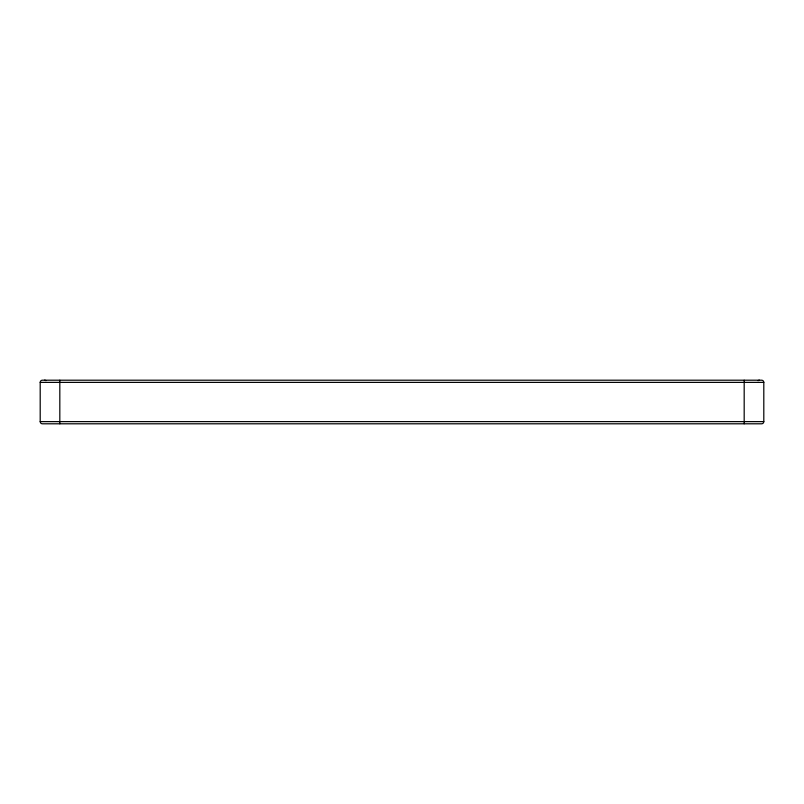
<?xml version="1.0" encoding="UTF-8"?>
<svg xmlns="http://www.w3.org/2000/svg" width="804" height="804" viewBox="0 0 804 804"><rect width="100%" height="100%" fill="white"/><g stroke="black" fill="none" stroke-linecap="round" stroke-linejoin="round"><path stroke-width="1.21" d="M40.2 382.382L763.8 382.382L763.8 421.618A2.181 2.181 0 0 1 761.619 423.798L42.381 423.798A2.181 2.181 0 0 1 40.2 421.618L40.2 382.382A2.181 2.181 0 0 1 42.381 380.202L761.619 380.202A2.181 2.181 0 0 1 763.8 382.382M40.2 421.618L763.8 421.618M744.182 380.212L744.182 423.788M59.818 380.212L59.818 423.788M758.071 380.694A2.181 2.181 0 0 1 759.438 380.202M44.562 380.202A2.181 2.181 0 0 1 45.928 380.694"/></g></svg>
